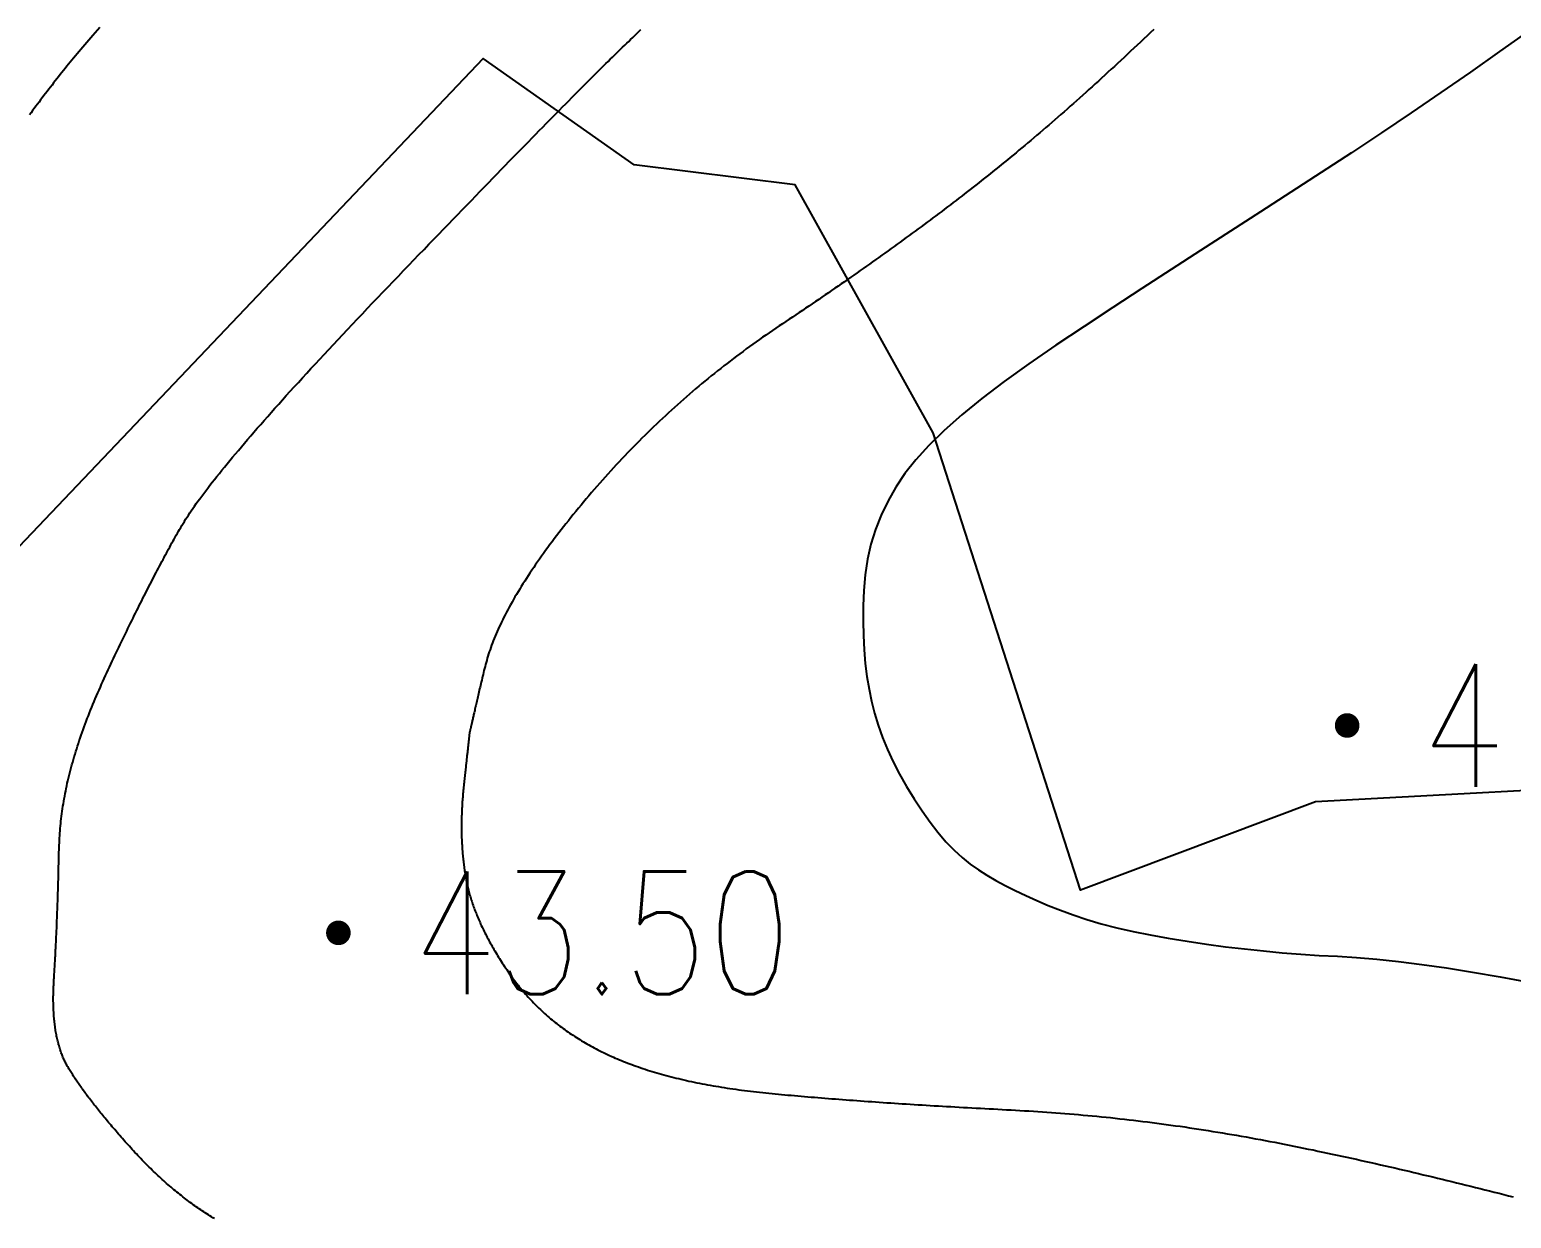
# Model space of a CAD drawing. Extents: x 39624947 to 39626627, y 3418539 to 3418836.
# Drawn here: x 39626407.68 to 39626431.78, y 3418739.58 to 3418758.92 of the extents above; entities that cross this region are included whole.
import ezdxf
from ezdxf.enums import TextEntityAlignment as Align

# ---------------------------------------------------------------- set-up
doc = ezdxf.new("R2010")
doc.units = 0
doc.layers.get('0').update_dxf_attribs({"linetype": 'CONTINUOUS'})
doc.layers.add('GCD', color=7, linetype='CONTINUOUS')
doc.layers.add('PUB_WALL', color=9, linetype='CONTINUOUS')
doc.styles.add('HZ', font='rs.shx', dxfattribs={"width": 0.8, "bigfont": 'hztxt.shx'})

# ---------------------------------------------------------------- blocks, each defined once
blk = doc.blocks.new('GC200')
at = {"linetype": 'Continuous', "const_width": 0.2, "flags": 128}
blk.add_lwpolyline([(-0.1, 0, 1), (0.1, 0, 1)], format="xyb", close=True, dxfattribs=at)
blk = doc.blocks.new('333377777')
at = {"layer": 'PUB_WALL', "color": 252, "ltscale": 0.01}
for points, elevation in [([(39623174.047, 3417563.142), (39623173.992, 3417563.091), (39623173.939, 3417563.04), (39623173.885, 3417562.989), (39623173.831, 3417562.938), (39623173.778, 3417562.887), (39623173.724, 3417562.837), (39623173.671, 3417562.787), (39623173.618, 3417562.738), (39623173.565, 3417562.688), (39623173.513, 3417562.639), (39623173.46, 3417562.591), (39623173.408, 3417562.542), (39623173.355, 3417562.494), (39623173.303, 3417562.446), (39623173.251, 3417562.398), (39623173.2, 3417562.351), (39623173.148, 3417562.304), (39623173.096, 3417562.257), (39623173.045, 3417562.21), (39623172.994, 3417562.164), (39623172.943, 3417562.118), (39623172.892, 3417562.073), (39623172.841, 3417562.027), (39623172.79, 3417561.982), (39623172.74, 3417561.937), (39623172.689, 3417561.893), (39623172.639, 3417561.848), (39623172.589, 3417561.804), (39623172.539, 3417561.76), (39623172.49, 3417561.717), (39623172.44, 3417561.674), (39623172.391, 3417561.631), (39623172.341, 3417561.588), (39623172.292, 3417561.546), (39623172.243, 3417561.504), (39623172.194, 3417561.462), (39623172.146, 3417561.421), (39623172.097, 3417561.379), (39623172.049, 3417561.338), (39623172, 3417561.298), (39623171.952, 3417561.257), (39623171.904, 3417561.217), (39623171.856, 3417561.177), (39623171.809, 3417561.138), (39623171.761, 3417561.098), (39623171.714, 3417561.059), (39623171.667, 3417561.021), (39623171.62, 3417560.982), (39623171.573, 3417560.944), (39623171.526, 3417560.906), (39623171.479, 3417560.869), (39623171.433, 3417560.831), (39623171.387, 3417560.794), (39623171.34, 3417560.757), (39623171.294, 3417560.721), (39623171.248, 3417560.684), (39623171.202, 3417560.648), (39623171.156, 3417560.612), (39623171.11, 3417560.576), (39623171.064, 3417560.54), (39623171.018, 3417560.504), (39623170.972, 3417560.469), (39623170.926, 3417560.433), (39623170.879, 3417560.398), (39623170.833, 3417560.362), (39623170.786, 3417560.326), (39623170.74, 3417560.291), (39623170.693, 3417560.255), (39623170.646, 3417560.22), (39623170.599, 3417560.184), (39623170.551, 3417560.148), (39623170.504, 3417560.113), (39623170.456, 3417560.077), (39623170.409, 3417560.041), (39623170.361, 3417560.006), (39623170.313, 3417559.97), (39623170.265, 3417559.934), (39623170.217, 3417559.899), (39623170.168, 3417559.863), (39623170.12, 3417559.827), (39623170.071, 3417559.792), (39623170.022, 3417559.756), (39623169.973, 3417559.72), (39623169.924, 3417559.684), (39623169.875, 3417559.649), (39623169.826, 3417559.613), (39623169.776, 3417559.577), (39623169.727, 3417559.541), (39623169.677, 3417559.506), (39623169.627, 3417559.47), (39623169.577, 3417559.434), (39623169.527, 3417559.398), (39623169.476, 3417559.362), (39623169.426, 3417559.327), (39623169.375, 3417559.291), (39623169.324, 3417559.255), (39623169.273, 3417559.219), (39623169.222, 3417559.183), (39623169.171, 3417559.147), (39623169.12, 3417559.111), (39623169.068, 3417559.076), (39623169.017, 3417559.04), (39623168.965, 3417559.004), (39623168.913, 3417558.968), (39623168.861, 3417558.932), (39623168.809, 3417558.896), (39623168.757, 3417558.86), (39623168.704, 3417558.824), (39623168.652, 3417558.788), (39623168.599, 3417558.752), (39623168.546, 3417558.716), (39623168.493, 3417558.68), (39623168.44, 3417558.644), (39623168.387, 3417558.608), (39623168.333, 3417558.572), (39623168.28, 3417558.536), (39623168.226, 3417558.5), (39623168.172, 3417558.464), (39623168.118, 3417558.428), (39623168.064, 3417558.392), (39623168.01, 3417558.355), (39623167.957, 3417558.319), (39623167.903, 3417558.282), (39623167.849, 3417558.246), (39623167.795, 3417558.209), (39623167.741, 3417558.172), (39623167.687, 3417558.135), (39623167.634, 3417558.097), (39623167.581, 3417558.06), (39623167.527, 3417558.022), (39623167.474, 3417557.983), (39623167.421, 3417557.945), (39623167.369, 3417557.906), (39623167.316, 3417557.867), (39623167.264, 3417557.828), (39623167.212, 3417557.789), (39623167.16, 3417557.749), (39623167.108, 3417557.709), (39623167.056, 3417557.669), (39623167.005, 3417557.629), (39623166.953, 3417557.588), (39623166.902, 3417557.547), (39623166.851, 3417557.506), (39623166.8, 3417557.465), (39623166.749, 3417557.423), (39623166.699, 3417557.381), (39623166.649, 3417557.339), (39623166.598, 3417557.297), (39623166.548, 3417557.254), (39623166.499, 3417557.211), (39623166.449, 3417557.168), (39623166.399, 3417557.125), (39623166.35, 3417557.081), (39623166.301, 3417557.037), (39623166.252, 3417556.993), (39623166.203, 3417556.949), (39623166.155, 3417556.904), (39623166.106, 3417556.86), (39623166.058, 3417556.815), (39623166.01, 3417556.769), (39623165.962, 3417556.724), (39623165.914, 3417556.678), (39623165.866, 3417556.632), (39623165.819, 3417556.585), (39623165.771, 3417556.539), (39623165.724, 3417556.492), (39623165.677, 3417556.445), (39623165.631, 3417556.398), (39623165.584, 3417556.35), (39623165.538, 3417556.302), (39623165.491, 3417556.254), (39623165.445, 3417556.206), (39623165.399, 3417556.157), (39623165.353, 3417556.109), (39623165.308, 3417556.06), (39623165.262, 3417556.01), (39623165.217, 3417555.961), (39623165.172, 3417555.911), (39623165.127, 3417555.861), (39623165.082, 3417555.811), (39623165.038, 3417555.76), (39623164.993, 3417555.71), (39623164.949, 3417555.659), (39623164.905, 3417555.608), (39623164.862, 3417555.557), (39623164.819, 3417555.506), (39623164.776, 3417555.455), (39623164.734, 3417555.405), (39623164.692, 3417555.354), (39623164.65, 3417555.303), (39623164.609, 3417555.253), (39623164.569, 3417555.202), (39623164.529, 3417555.152), (39623164.489, 3417555.103), (39623164.45, 3417555.053), (39623164.412, 3417555.004), (39623164.374, 3417554.955), (39623164.337, 3417554.907), (39623164.3, 3417554.858), (39623164.264, 3417554.81), (39623164.229, 3417554.763), (39623164.194, 3417554.715), (39623164.159, 3417554.668), (39623164.126, 3417554.621), (39623164.092, 3417554.575), (39623164.06, 3417554.528), (39623164.027, 3417554.482), (39623163.996, 3417554.437), (39623163.965, 3417554.391), (39623163.934, 3417554.346), (39623163.904, 3417554.301), (39623163.875, 3417554.257), (39623163.846, 3417554.213), (39623163.818, 3417554.169), (39623163.79, 3417554.125), (39623163.763, 3417554.082), (39623163.737, 3417554.039), (39623163.711, 3417553.996), (39623163.685, 3417553.953), (39623163.66, 3417553.911), (39623163.636, 3417553.869), (39623163.612, 3417553.827), (39623163.589, 3417553.786), (39623163.566, 3417553.745), (39623163.544, 3417553.704), (39623163.523, 3417553.664), (39623163.502, 3417553.623), (39623163.481, 3417553.583), (39623163.462, 3417553.544), (39623163.442, 3417553.504), (39623163.424, 3417553.465), (39623163.405, 3417553.427), (39623163.388, 3417553.388), (39623163.371, 3417553.35), (39623163.354, 3417553.312), (39623163.338, 3417553.274), (39623163.323, 3417553.237), (39623163.308, 3417553.2), (39623163.294, 3417553.163), (39623163.28, 3417553.127), (39623163.267, 3417553.09), (39623163.255, 3417553.054), (39623163.243, 3417553.019), (39623163.231, 3417552.984), (39623163.22, 3417552.948), (39623163.21, 3417552.914), (39623163.2, 3417552.879), (39623163.191, 3417552.845), (39623163.182, 3417552.812), (39623163.173, 3417552.778), (39623163.164, 3417552.746), (39623163.156, 3417552.713), (39623163.148, 3417552.681), (39623163.141, 3417552.65), (39623163.134, 3417552.619), (39623163.127, 3417552.588), (39623163.12, 3417552.558), (39623163.113, 3417552.528), (39623163.106, 3417552.499), (39623163.099, 3417552.471), (39623163.093, 3417552.443), (39623163.086, 3417552.415), (39623163.08, 3417552.389), (39623163.074, 3417552.362), (39623163.068, 3417552.336), (39623163.062, 3417552.311), (39623163.056, 3417552.286), (39623163.051, 3417552.262), (39623163.045, 3417552.238), (39623163.04, 3417552.215), (39623163.034, 3417552.192), (39623163.029, 3417552.17), (39623163.024, 3417552.148), (39623163.019, 3417552.127), (39623163.015, 3417552.106), (39623163.01, 3417552.086), (39623163.005, 3417552.066), (39623163.001, 3417552.047), (39623162.997, 3417552.029), (39623162.992, 3417552.011), (39623162.988, 3417551.993), (39623162.984, 3417551.976), (39623162.98, 3417551.96), (39623162.977, 3417551.944), (39623162.973, 3417551.928), (39623162.97, 3417551.913), (39623162.966, 3417551.899), (39623162.963, 3417551.885), (39623162.96, 3417551.872), (39623162.957, 3417551.859), (39623162.954, 3417551.847), (39623162.951, 3417551.835), (39623162.949, 3417551.824), (39623162.946, 3417551.813), (39623162.944, 3417551.803), (39623162.942, 3417551.793), (39623162.94, 3417551.784), (39623162.938, 3417551.775), (39623162.936, 3417551.767), (39623162.934, 3417551.76), (39623162.932, 3417551.753), (39623162.931, 3417551.746), (39623162.929, 3417551.74), (39623162.928, 3417551.735), (39623162.927, 3417551.73), (39623162.926, 3417551.725), (39623162.925, 3417551.721), (39623162.924, 3417551.718), (39623162.924, 3417551.715), (39623162.923, 3417551.713), (39623162.923, 3417551.711), (39623162.922, 3417551.709), (39623162.922, 3417551.707), (39623162.921, 3417551.705), (39623162.921, 3417551.703), (39623162.921, 3417551.701), (39623162.921, 3417551.699), (39623162.92, 3417551.698), (39623162.92, 3417551.696), (39623162.92, 3417551.693), (39623162.92, 3417551.691), (39623162.919, 3417551.687), (39623162.919, 3417551.684), (39623162.918, 3417551.68), (39623162.918, 3417551.675), (39623162.917, 3417551.671), (39623162.917, 3417551.665), (39623162.916, 3417551.66), (39623162.916, 3417551.654), (39623162.915, 3417551.647), (39623162.914, 3417551.64), (39623162.913, 3417551.633), (39623162.912, 3417551.625), (39623162.912, 3417551.617), (39623162.911, 3417551.608), (39623162.91, 3417551.599), (39623162.909, 3417551.59), (39623162.908, 3417551.58), (39623162.906, 3417551.569), (39623162.905, 3417551.559), (39623162.904, 3417551.548), (39623162.903, 3417551.536), (39623162.901, 3417551.524), (39623162.9, 3417551.512), (39623162.899, 3417551.499), (39623162.897, 3417551.485), (39623162.896, 3417551.472), (39623162.894, 3417551.458), (39623162.893, 3417551.443), (39623162.891, 3417551.428), (39623162.889, 3417551.413), (39623162.888, 3417551.397), (39623162.886, 3417551.381), (39623162.884, 3417551.364), (39623162.882, 3417551.347), (39623162.88, 3417551.33), (39623162.878, 3417551.312), (39623162.876, 3417551.293), (39623162.874, 3417551.275), (39623162.872, 3417551.256), (39623162.87, 3417551.236), (39623162.868, 3417551.216), (39623162.866, 3417551.196), (39623162.863, 3417551.175), (39623162.861, 3417551.154), (39623162.859, 3417551.132), (39623162.856, 3417551.11), (39623162.854, 3417551.087), (39623162.851, 3417551.064), (39623162.849, 3417551.041), (39623162.846, 3417551.017), (39623162.844, 3417550.993), (39623162.841, 3417550.968), (39623162.838, 3417550.943), (39623162.835, 3417550.918), (39623162.833, 3417550.892), (39623162.83, 3417550.867), (39623162.827, 3417550.841), (39623162.825, 3417550.815), (39623162.822, 3417550.789), (39623162.82, 3417550.762), (39623162.817, 3417550.736), (39623162.815, 3417550.709), (39623162.813, 3417550.683), (39623162.81, 3417550.656), (39623162.808, 3417550.63), (39623162.806, 3417550.604), (39623162.804, 3417550.577), (39623162.803, 3417550.551), (39623162.801, 3417550.525), (39623162.8, 3417550.499), (39623162.798, 3417550.473), (39623162.797, 3417550.448), (39623162.796, 3417550.422), (39623162.795, 3417550.396), (39623162.794, 3417550.371), (39623162.793, 3417550.345), (39623162.792, 3417550.32), (39623162.792, 3417550.294), (39623162.791, 3417550.269), (39623162.791, 3417550.244), (39623162.79, 3417550.219), (39623162.79, 3417550.194), (39623162.79, 3417550.169), (39623162.79, 3417550.144), (39623162.79, 3417550.119), (39623162.791, 3417550.094), (39623162.791, 3417550.07), (39623162.792, 3417550.045), (39623162.792, 3417550.021), (39623162.793, 3417549.996), (39623162.794, 3417549.972), (39623162.795, 3417549.948), (39623162.796, 3417549.924), (39623162.797, 3417549.9), (39623162.799, 3417549.876), (39623162.8, 3417549.852), (39623162.802, 3417549.828), (39623162.803, 3417549.804), (39623162.805, 3417549.78), (39623162.807, 3417549.757), (39623162.809, 3417549.733), (39623162.811, 3417549.71), (39623162.813, 3417549.686), (39623162.816, 3417549.663), (39623162.818, 3417549.64), (39623162.821, 3417549.616), (39623162.824, 3417549.593), (39623162.826, 3417549.57), (39623162.829, 3417549.547), (39623162.832, 3417549.525), (39623162.835, 3417549.502), (39623162.839, 3417549.479), (39623162.842, 3417549.456), (39623162.846, 3417549.434), (39623162.849, 3417549.411), (39623162.853, 3417549.389), (39623162.857, 3417549.367), (39623162.861, 3417549.345), (39623162.865, 3417549.322), (39623162.869, 3417549.3), (39623162.874, 3417549.278), (39623162.878, 3417549.256), (39623162.883, 3417549.233), (39623162.888, 3417549.211), (39623162.893, 3417549.189), (39623162.898, 3417549.167), (39623162.904, 3417549.144), (39623162.91, 3417549.122), (39623162.916, 3417549.1), (39623162.922, 3417549.077), (39623162.928, 3417549.055), (39623162.935, 3417549.032), (39623162.942, 3417549.009), (39623162.949, 3417548.987), (39623162.956, 3417548.964), (39623162.964, 3417548.941), (39623162.971, 3417548.918), (39623162.979, 3417548.895), (39623162.987, 3417548.872), (39623162.996, 3417548.849), (39623163.004, 3417548.826), (39623163.013, 3417548.803), (39623163.022, 3417548.779), (39623163.032, 3417548.756), (39623163.041, 3417548.733), (39623163.051, 3417548.709), (39623163.061, 3417548.686), (39623163.071, 3417548.662), (39623163.081, 3417548.639), (39623163.092, 3417548.615), (39623163.102, 3417548.591), (39623163.113, 3417548.567), (39623163.124, 3417548.543), (39623163.136, 3417548.519), (39623163.147, 3417548.495), (39623163.159, 3417548.471), (39623163.171, 3417548.447), (39623163.184, 3417548.423), (39623163.196, 3417548.399), (39623163.209, 3417548.374), (39623163.222, 3417548.35), (39623163.235, 3417548.326), (39623163.248, 3417548.301), (39623163.262, 3417548.277), (39623163.276, 3417548.252), (39623163.29, 3417548.227), (39623163.304, 3417548.203), (39623163.318, 3417548.178), (39623163.333, 3417548.153), (39623163.348, 3417548.128), (39623163.363, 3417548.103), (39623163.378, 3417548.078), (39623163.394, 3417548.053), (39623163.41, 3417548.028), (39623163.426, 3417548.003), (39623163.442, 3417547.977), (39623163.458, 3417547.952), (39623163.475, 3417547.927), (39623163.492, 3417547.901), (39623163.509, 3417547.876), (39623163.526, 3417547.85), (39623163.544, 3417547.824), (39623163.561, 3417547.799), (39623163.579, 3417547.773), (39623163.597, 3417547.748), (39623163.616, 3417547.723), (39623163.634, 3417547.697), (39623163.653, 3417547.672), (39623163.672, 3417547.647), (39623163.691, 3417547.622), (39623163.711, 3417547.597), (39623163.73, 3417547.572), (39623163.75, 3417547.548), (39623163.77, 3417547.523), (39623163.79, 3417547.499), (39623163.811, 3417547.475), (39623163.832, 3417547.451), (39623163.852, 3417547.428), (39623163.874, 3417547.404), (39623163.895, 3417547.381), (39623163.916, 3417547.358), (39623163.938, 3417547.335), (39623163.96, 3417547.312), (39623163.982, 3417547.289), (39623164.005, 3417547.267), (39623164.027, 3417547.245), (39623164.05, 3417547.223), (39623164.073, 3417547.201), (39623164.096, 3417547.179), (39623164.119, 3417547.157), (39623164.143, 3417547.136), (39623164.167, 3417547.115), (39623164.191, 3417547.094), (39623164.215, 3417547.073), (39623164.239, 3417547.052), (39623164.264, 3417547.032), (39623164.289, 3417547.012), (39623164.314, 3417546.991), (39623164.339, 3417546.972), (39623164.365, 3417546.952), (39623164.391, 3417546.932), (39623164.416, 3417546.913), (39623164.443, 3417546.893), (39623164.469, 3417546.874), (39623164.495, 3417546.856), (39623164.522, 3417546.837), (39623164.549, 3417546.818), (39623164.576, 3417546.8), (39623164.604, 3417546.782), (39623164.631, 3417546.764), (39623164.659, 3417546.746), (39623164.687, 3417546.728), (39623164.715, 3417546.711), (39623164.744, 3417546.693), (39623164.772, 3417546.676), (39623164.801, 3417546.659), (39623164.83, 3417546.643), (39623164.859, 3417546.626), (39623164.889, 3417546.61), (39623164.919, 3417546.593), (39623164.948, 3417546.577), (39623164.979, 3417546.561), (39623165.009, 3417546.546), (39623165.039, 3417546.53), (39623165.07, 3417546.515), (39623165.101, 3417546.5), (39623165.132, 3417546.485), (39623165.164, 3417546.47), (39623165.195, 3417546.455), (39623165.227, 3417546.44), (39623165.26, 3417546.426), (39623165.292, 3417546.412), (39623165.325, 3417546.398), (39623165.358, 3417546.384), (39623165.391, 3417546.37), (39623165.425, 3417546.357), (39623165.459, 3417546.343), (39623165.493, 3417546.33), (39623165.528, 3417546.317), (39623165.562, 3417546.304), (39623165.598, 3417546.291), (39623165.633, 3417546.278), (39623165.669, 3417546.266), (39623165.705, 3417546.253), (39623165.741, 3417546.241), (39623165.778, 3417546.229), (39623165.815, 3417546.217), (39623165.852, 3417546.206), (39623165.889, 3417546.194), (39623165.927, 3417546.183), (39623165.965, 3417546.171), (39623166.004, 3417546.16), (39623166.043, 3417546.149), (39623166.082, 3417546.138), (39623166.121, 3417546.128), (39623166.161, 3417546.117), (39623166.201, 3417546.107), (39623166.241, 3417546.097), (39623166.281, 3417546.086), (39623166.322, 3417546.077), (39623166.364, 3417546.067), (39623166.405, 3417546.057), (39623166.447, 3417546.048), (39623166.489, 3417546.038), (39623166.531, 3417546.029), (39623166.574, 3417546.02), (39623166.617, 3417546.011), (39623166.66, 3417546.003), (39623166.704, 3417545.994), (39623166.748, 3417545.986), (39623166.792, 3417545.978), (39623166.836, 3417545.969), (39623166.881, 3417545.962), (39623166.926, 3417545.954), (39623166.971, 3417545.946), (39623167.017, 3417545.939), (39623167.063, 3417545.931), (39623167.109, 3417545.924), (39623167.156, 3417545.917), (39623167.203, 3417545.91), (39623167.25, 3417545.904), (39623167.298, 3417545.897), (39623167.345, 3417545.891), (39623167.393, 3417545.884), (39623167.442, 3417545.878), (39623167.491, 3417545.872), (39623167.54, 3417545.866), (39623167.589, 3417545.861), (39623167.638, 3417545.855), (39623167.688, 3417545.85), (39623167.739, 3417545.845), (39623167.789, 3417545.839), (39623167.84, 3417545.834), (39623167.891, 3417545.829), (39623167.943, 3417545.824), (39623167.995, 3417545.82), (39623168.047, 3417545.815), (39623168.099, 3417545.81), (39623168.152, 3417545.805), (39623168.205, 3417545.801), (39623168.259, 3417545.796), (39623168.313, 3417545.791), (39623168.367, 3417545.787), (39623168.421, 3417545.782), (39623168.476, 3417545.777), (39623168.531, 3417545.773), (39623168.587, 3417545.768), (39623168.643, 3417545.764), (39623168.699, 3417545.759), (39623168.756, 3417545.755), (39623168.813, 3417545.75), (39623168.87, 3417545.746), (39623168.928, 3417545.741), (39623168.986, 3417545.737), (39623169.044, 3417545.733), (39623169.102, 3417545.728), (39623169.161, 3417545.724), (39623169.221, 3417545.719), (39623169.28, 3417545.715), (39623169.34, 3417545.711), (39623169.401, 3417545.707), (39623169.461, 3417545.702), (39623169.522, 3417545.698), (39623169.584, 3417545.694), (39623169.645, 3417545.69), (39623169.708, 3417545.685), (39623169.77, 3417545.681), (39623169.833, 3417545.677), (39623169.896, 3417545.673), (39623169.959, 3417545.669), (39623170.023, 3417545.665), (39623170.087, 3417545.66), (39623170.151, 3417545.656), (39623170.216, 3417545.652), (39623170.281, 3417545.648), (39623170.347, 3417545.644), (39623170.412, 3417545.64), (39623170.479, 3417545.636), (39623170.545, 3417545.632), (39623170.612, 3417545.628), (39623170.679, 3417545.624), (39623170.747, 3417545.621), (39623170.814, 3417545.617), (39623170.883, 3417545.613), (39623170.951, 3417545.609), (39623171.02, 3417545.605), (39623171.089, 3417545.601), (39623171.159, 3417545.598), (39623171.229, 3417545.594), (39623171.299, 3417545.59), (39623171.369, 3417545.586), (39623171.44, 3417545.583), (39623171.511, 3417545.579), (39623171.583, 3417545.575), (39623171.655, 3417545.571), (39623171.727, 3417545.567), (39623171.799, 3417545.563), (39623171.871, 3417545.559), (39623171.944, 3417545.555), (39623172.017, 3417545.551), (39623172.09, 3417545.546), (39623172.163, 3417545.542), (39623172.236, 3417545.537), (39623172.309, 3417545.532), (39623172.383, 3417545.527), (39623172.456, 3417545.522), (39623172.53, 3417545.516), (39623172.604, 3417545.51), (39623172.678, 3417545.504), (39623172.752, 3417545.498), (39623172.826, 3417545.492), (39623172.9, 3417545.485), (39623172.974, 3417545.479), (39623173.048, 3417545.472), (39623173.122, 3417545.464), (39623173.197, 3417545.457), (39623173.271, 3417545.449), (39623173.346, 3417545.442), (39623173.421, 3417545.434), (39623173.495, 3417545.425), (39623173.57, 3417545.417), (39623173.645, 3417545.408), (39623173.72, 3417545.4), (39623173.795, 3417545.391), (39623173.871, 3417545.381), (39623173.946, 3417545.372), (39623174.021, 3417545.362), (39623174.097, 3417545.353), (39623174.173, 3417545.343), (39623174.248, 3417545.332), (39623174.324, 3417545.322), (39623174.4, 3417545.311), (39623174.476, 3417545.301), (39623174.552, 3417545.29), (39623174.628, 3417545.278), (39623174.704, 3417545.267), (39623174.781, 3417545.255), (39623174.857, 3417545.243), (39623174.933, 3417545.231), (39623175.01, 3417545.219), (39623175.087, 3417545.207), (39623175.163, 3417545.194), (39623175.24, 3417545.181), (39623175.317, 3417545.168), (39623175.394, 3417545.155), (39623175.471, 3417545.141), (39623175.549, 3417545.128), (39623175.626, 3417545.114), (39623175.703, 3417545.1), (39623175.781, 3417545.085), (39623175.858, 3417545.071), (39623175.936, 3417545.056), (39623176.014, 3417545.041), (39623176.091, 3417545.026), (39623176.169, 3417545.011), (39623176.247, 3417544.996), (39623176.326, 3417544.98), (39623176.404, 3417544.964), (39623176.482, 3417544.948), (39623176.56, 3417544.932), (39623176.638, 3417544.916), (39623176.716, 3417544.899), (39623176.795, 3417544.883), (39623176.873, 3417544.866), (39623176.951, 3417544.849), (39623177.03, 3417544.832), (39623177.108, 3417544.815), (39623177.186, 3417544.798), (39623177.264, 3417544.781), (39623177.342, 3417544.764), (39623177.42, 3417544.746), (39623177.498, 3417544.729), (39623177.576, 3417544.711), (39623177.654, 3417544.694), (39623177.732, 3417544.676), (39623177.81, 3417544.658), (39623177.887, 3417544.641), (39623177.965, 3417544.623), (39623178.043, 3417544.605), (39623178.12, 3417544.587), (39623178.198, 3417544.569), (39623178.275, 3417544.551), (39623178.353, 3417544.532), (39623178.43, 3417544.514), (39623178.508, 3417544.496), (39623178.585, 3417544.477), (39623178.662, 3417544.459), (39623178.739, 3417544.44), (39623178.816, 3417544.421), (39623178.894, 3417544.403), (39623178.971, 3417544.384), (39623179.048, 3417544.365), (39623179.125, 3417544.346), (39623179.201, 3417544.327), (39623179.278, 3417544.308), (39623179.355, 3417544.289), (39623179.432, 3417544.269), (39623179.509, 3417544.25), (39623179.585, 3417544.23), (39623179.662, 3417544.211), (39623179.738, 3417544.191), (39623179.815, 3417544.172), (39623179.891, 3417544.152)], 43), ([(39623180.144, 3417563.122), (39623179.671, 3417562.784), (39623179.196, 3417562.448), (39623178.717, 3417562.116), (39623178.235, 3417561.786), (39623177.75, 3417561.459), (39623177.262, 3417561.134), (39623176.771, 3417560.813), (39623176.276, 3417560.494), (39623175.782, 3417560.177), (39623175.293, 3417559.862), (39623174.809, 3417559.549), (39623174.329, 3417559.237), (39623173.854, 3417558.927), (39623173.383, 3417558.618), (39623172.918, 3417558.311), (39623172.457, 3417558.005), (39623172.017, 3417557.706), (39623171.615, 3417557.417), (39623171.251, 3417557.14), (39623170.926, 3417556.873), (39623170.638, 3417556.618), (39623170.388, 3417556.373), (39623170.176, 3417556.14), (39623170.002, 3417555.917), (39623169.856, 3417555.697), (39623169.728, 3417555.473), (39623169.617, 3417555.243), (39623169.524, 3417555.008), (39623169.449, 3417554.768), (39623169.392, 3417554.524), (39623169.353, 3417554.274), (39623169.331, 3417554.019), (39623169.322, 3417553.765), (39623169.32, 3417553.52), (39623169.326, 3417553.282), (39623169.338, 3417553.053), (39623169.357, 3417552.831), (39623169.384, 3417552.618), (39623169.418, 3417552.412), (39623169.459, 3417552.214), (39623169.508, 3417552.02), (39623169.568, 3417551.824), (39623169.639, 3417551.628), (39623169.72, 3417551.43), (39623169.812, 3417551.231), (39623169.914, 3417551.03), (39623170.027, 3417550.829), (39623170.15, 3417550.626), (39623170.279, 3417550.431), (39623170.409, 3417550.249), (39623170.539, 3417550.083), (39623170.669, 3417549.931), (39623170.8, 3417549.794), (39623170.931, 3417549.672), (39623171.064, 3417549.564), (39623171.196, 3417549.471), (39623171.333, 3417549.386), (39623171.479, 3417549.302), (39623171.633, 3417549.219), (39623171.795, 3417549.136), (39623171.966, 3417549.055), (39623172.146, 3417548.974), (39623172.333, 3417548.894), (39623172.53, 3417548.816), (39623172.737, 3417548.739), (39623172.959, 3417548.666), (39623173.195, 3417548.597), (39623173.446, 3417548.532), (39623173.711, 3417548.471), (39623173.99, 3417548.414), (39623174.283, 3417548.36), (39623174.591, 3417548.31), (39623174.904, 3417548.265), (39623175.216, 3417548.223), (39623175.525, 3417548.186), (39623175.831, 3417548.154), (39623176.136, 3417548.125), (39623176.438, 3417548.101), (39623176.738, 3417548.081), (39623177.035, 3417548.066), (39623177.343, 3417548.048), (39623177.674, 3417548.02), (39623178.028, 3417547.982), (39623178.406, 3417547.934), (39623178.807, 3417547.877), (39623179.231, 3417547.81), (39623179.678, 3417547.733), (39623180.149, 3417547.646)], 42), ([(39623187.785, 3417553.587), (39623182.516, 3417550.895), (39623176.679, 3417550.578), (39623172.855, 3417549.144), (39623170.458, 3417556.58), (39623168.217, 3417560.613), (39623165.599, 3417560.942), (39623163.143, 3417562.67), (39623154.224, 3417553.296), (39623139.736, 3417542.783), (39623140.523, 3417537.369), (39623142.057, 3417534.417), (39623136.831, 3417530.565)], 51.487)]:
    blk.add_lwpolyline(points, dxfattribs=dict(at, elevation=elevation))
for points in [[(39623158.773, 3417543.799), (39623158.749, 3417543.814), (39623158.724, 3417543.83), (39623158.699, 3417543.845), (39623158.674, 3417543.861), (39623158.65, 3417543.876), (39623158.625, 3417543.892), (39623158.6, 3417543.908), (39623158.576, 3417543.925), (39623158.551, 3417543.941), (39623158.527, 3417543.958), (39623158.502, 3417543.975), (39623158.478, 3417543.992), (39623158.453, 3417544.009), (39623158.429, 3417544.026), (39623158.405, 3417544.044), (39623158.38, 3417544.062), (39623158.356, 3417544.08), (39623158.332, 3417544.098), (39623158.308, 3417544.116), (39623158.284, 3417544.135), (39623158.259, 3417544.154), (39623158.235, 3417544.173), (39623158.211, 3417544.192), (39623158.187, 3417544.211), (39623158.163, 3417544.23), (39623158.139, 3417544.25), (39623158.115, 3417544.27), (39623158.091, 3417544.29), (39623158.067, 3417544.31), (39623158.044, 3417544.331), (39623158.02, 3417544.351), (39623157.996, 3417544.372), (39623157.972, 3417544.393), (39623157.948, 3417544.414), (39623157.925, 3417544.435), (39623157.901, 3417544.457), (39623157.878, 3417544.478), (39623157.854, 3417544.5), (39623157.83, 3417544.522), (39623157.807, 3417544.545), (39623157.783, 3417544.567), (39623157.76, 3417544.59), (39623157.737, 3417544.613), (39623157.713, 3417544.636), (39623157.69, 3417544.659), (39623157.666, 3417544.682), (39623157.643, 3417544.706), (39623157.62, 3417544.729), (39623157.597, 3417544.753), (39623157.574, 3417544.777), (39623157.55, 3417544.802), (39623157.527, 3417544.826), (39623157.504, 3417544.851), (39623157.481, 3417544.876), (39623157.458, 3417544.901), (39623157.435, 3417544.926), (39623157.413, 3417544.951), (39623157.39, 3417544.976), (39623157.368, 3417545.001), (39623157.345, 3417545.026), (39623157.323, 3417545.051), (39623157.301, 3417545.076), (39623157.279, 3417545.101), (39623157.257, 3417545.125), (39623157.236, 3417545.15), (39623157.215, 3417545.174), (39623157.194, 3417545.199), (39623157.173, 3417545.223), (39623157.152, 3417545.247), (39623157.132, 3417545.271), (39623157.112, 3417545.294), (39623157.092, 3417545.318), (39623157.072, 3417545.341), (39623157.053, 3417545.364), (39623157.033, 3417545.387), (39623157.014, 3417545.41), (39623156.996, 3417545.432), (39623156.977, 3417545.455), (39623156.959, 3417545.477), (39623156.941, 3417545.499), (39623156.923, 3417545.521), (39623156.905, 3417545.543), (39623156.888, 3417545.565), (39623156.87, 3417545.586), (39623156.853, 3417545.608), (39623156.837, 3417545.629), (39623156.82, 3417545.65), (39623156.804, 3417545.671), (39623156.788, 3417545.691), (39623156.772, 3417545.712), (39623156.756, 3417545.732), (39623156.741, 3417545.752), (39623156.725, 3417545.772), (39623156.71, 3417545.792), (39623156.696, 3417545.812), (39623156.681, 3417545.831), (39623156.667, 3417545.851), (39623156.653, 3417545.87), (39623156.639, 3417545.889), (39623156.625, 3417545.908), (39623156.612, 3417545.926), (39623156.598, 3417545.945), (39623156.585, 3417545.963), (39623156.573, 3417545.981), (39623156.56, 3417545.999), (39623156.548, 3417546.017), (39623156.536, 3417546.035), (39623156.524, 3417546.052), (39623156.512, 3417546.07), (39623156.501, 3417546.087), (39623156.489, 3417546.104), (39623156.478, 3417546.121), (39623156.468, 3417546.138), (39623156.457, 3417546.154), (39623156.447, 3417546.17), (39623156.437, 3417546.187), (39623156.427, 3417546.203), (39623156.417, 3417546.219), (39623156.408, 3417546.234), (39623156.398, 3417546.25), (39623156.389, 3417546.266), (39623156.38, 3417546.282), (39623156.372, 3417546.298), (39623156.363, 3417546.314), (39623156.355, 3417546.33), (39623156.347, 3417546.346), (39623156.339, 3417546.362), (39623156.331, 3417546.378), (39623156.324, 3417546.395), (39623156.316, 3417546.411), (39623156.309, 3417546.428), (39623156.302, 3417546.446), (39623156.295, 3417546.463), (39623156.288, 3417546.48), (39623156.282, 3417546.498), (39623156.275, 3417546.516), (39623156.269, 3417546.535), (39623156.263, 3417546.553), (39623156.257, 3417546.572), (39623156.251, 3417546.591), (39623156.246, 3417546.61), (39623156.24, 3417546.629), (39623156.235, 3417546.648), (39623156.23, 3417546.668), (39623156.225, 3417546.688), (39623156.22, 3417546.708), (39623156.215, 3417546.729), (39623156.211, 3417546.749), (39623156.207, 3417546.77), (39623156.203, 3417546.791), (39623156.199, 3417546.812), (39623156.195, 3417546.834), (39623156.191, 3417546.855), (39623156.188, 3417546.877), (39623156.184, 3417546.899), (39623156.181, 3417546.922), (39623156.178, 3417546.944), (39623156.176, 3417546.967), (39623156.173, 3417546.99), (39623156.17, 3417547.013), (39623156.168, 3417547.036), (39623156.166, 3417547.06), (39623156.164, 3417547.084), (39623156.162, 3417547.108), (39623156.161, 3417547.132), (39623156.159, 3417547.156), (39623156.158, 3417547.181), (39623156.157, 3417547.206), (39623156.156, 3417547.231), (39623156.155, 3417547.256), (39623156.154, 3417547.282), (39623156.154, 3417547.307), (39623156.153, 3417547.333), (39623156.153, 3417547.359), (39623156.153, 3417547.386), (39623156.153, 3417547.412), (39623156.154, 3417547.439), (39623156.154, 3417547.466), (39623156.155, 3417547.493), (39623156.156, 3417547.521), (39623156.157, 3417547.548), (39623156.158, 3417547.576), (39623156.159, 3417547.604), (39623156.161, 3417547.632), (39623156.162, 3417547.661), (39623156.164, 3417547.689), (39623156.165, 3417547.718), (39623156.167, 3417547.747), (39623156.169, 3417547.776), (39623156.17, 3417547.806), (39623156.172, 3417547.835), (39623156.174, 3417547.865), (39623156.176, 3417547.894), (39623156.178, 3417547.924), (39623156.179, 3417547.954), (39623156.181, 3417547.985), (39623156.183, 3417548.015), (39623156.184, 3417548.046), (39623156.186, 3417548.076), (39623156.188, 3417548.107), (39623156.189, 3417548.138), (39623156.191, 3417548.169), (39623156.193, 3417548.2), (39623156.194, 3417548.232), (39623156.196, 3417548.263), (39623156.197, 3417548.295), (39623156.199, 3417548.327), (39623156.2, 3417548.359), (39623156.202, 3417548.391), (39623156.203, 3417548.423), (39623156.205, 3417548.456), (39623156.206, 3417548.488), (39623156.208, 3417548.521), (39623156.209, 3417548.554), (39623156.21, 3417548.587), (39623156.212, 3417548.62), (39623156.213, 3417548.653), (39623156.214, 3417548.687), (39623156.216, 3417548.72), (39623156.217, 3417548.754), (39623156.218, 3417548.788), (39623156.219, 3417548.822), (39623156.221, 3417548.856), (39623156.222, 3417548.891), (39623156.223, 3417548.925), (39623156.224, 3417548.96), (39623156.225, 3417548.995), (39623156.226, 3417549.029), (39623156.228, 3417549.065), (39623156.229, 3417549.1), (39623156.23, 3417549.135), (39623156.231, 3417549.171), (39623156.232, 3417549.206), (39623156.233, 3417549.242), (39623156.234, 3417549.278), (39623156.235, 3417549.314), (39623156.236, 3417549.351), (39623156.237, 3417549.387), (39623156.238, 3417549.424), (39623156.239, 3417549.46), (39623156.239, 3417549.497), (39623156.24, 3417549.534), (39623156.241, 3417549.571), (39623156.242, 3417549.609), (39623156.243, 3417549.646), (39623156.244, 3417549.684), (39623156.244, 3417549.721), (39623156.245, 3417549.759), (39623156.247, 3417549.797), (39623156.248, 3417549.835), (39623156.25, 3417549.874), (39623156.251, 3417549.912), (39623156.253, 3417549.951), (39623156.255, 3417549.99), (39623156.257, 3417550.029), (39623156.26, 3417550.068), (39623156.263, 3417550.107), (39623156.266, 3417550.146), (39623156.269, 3417550.186), (39623156.273, 3417550.226), (39623156.278, 3417550.265), (39623156.282, 3417550.305), (39623156.287, 3417550.345), (39623156.292, 3417550.386), (39623156.298, 3417550.426), (39623156.304, 3417550.467), (39623156.31, 3417550.507), (39623156.317, 3417550.548), (39623156.324, 3417550.589), (39623156.331, 3417550.63), (39623156.338, 3417550.672), (39623156.346, 3417550.713), (39623156.355, 3417550.755), (39623156.363, 3417550.796), (39623156.372, 3417550.838), (39623156.381, 3417550.88), (39623156.391, 3417550.922), (39623156.401, 3417550.965), (39623156.411, 3417551.007), (39623156.422, 3417551.05), (39623156.433, 3417551.093), (39623156.444, 3417551.136), (39623156.456, 3417551.179), (39623156.468, 3417551.222), (39623156.48, 3417551.265), (39623156.493, 3417551.309), (39623156.506, 3417551.352), (39623156.519, 3417551.396), (39623156.533, 3417551.44), (39623156.547, 3417551.484), (39623156.561, 3417551.528), (39623156.576, 3417551.573), (39623156.591, 3417551.617), (39623156.606, 3417551.662), (39623156.622, 3417551.707), (39623156.638, 3417551.752), (39623156.654, 3417551.797), (39623156.671, 3417551.842), (39623156.688, 3417551.888), (39623156.705, 3417551.933), (39623156.723, 3417551.979), (39623156.741, 3417552.025), (39623156.759, 3417552.071), (39623156.778, 3417552.117), (39623156.797, 3417552.164), (39623156.816, 3417552.21), (39623156.836, 3417552.257), (39623156.856, 3417552.303), (39623156.876, 3417552.35), (39623156.897, 3417552.397), (39623156.918, 3417552.444), (39623156.939, 3417552.491), (39623156.96, 3417552.538), (39623156.981, 3417552.585), (39623157.003, 3417552.632), (39623157.024, 3417552.679), (39623157.046, 3417552.726), (39623157.068, 3417552.772), (39623157.09, 3417552.819), (39623157.111, 3417552.865), (39623157.133, 3417552.911), (39623157.155, 3417552.957), (39623157.176, 3417553.002), (39623157.198, 3417553.047), (39623157.219, 3417553.092), (39623157.24, 3417553.136), (39623157.262, 3417553.181), (39623157.283, 3417553.225), (39623157.304, 3417553.268), (39623157.325, 3417553.312), (39623157.346, 3417553.355), (39623157.367, 3417553.398), (39623157.387, 3417553.44), (39623157.408, 3417553.483), (39623157.429, 3417553.525), (39623157.449, 3417553.567), (39623157.47, 3417553.608), (39623157.49, 3417553.649), (39623157.51, 3417553.69), (39623157.531, 3417553.731), (39623157.551, 3417553.771), (39623157.571, 3417553.811), (39623157.591, 3417553.851), (39623157.611, 3417553.891), (39623157.63, 3417553.93), (39623157.65, 3417553.969), (39623157.67, 3417554.008), (39623157.689, 3417554.046), (39623157.709, 3417554.084), (39623157.728, 3417554.122), (39623157.748, 3417554.16), (39623157.767, 3417554.197), (39623157.786, 3417554.234), (39623157.805, 3417554.271), (39623157.824, 3417554.308), (39623157.843, 3417554.344), (39623157.862, 3417554.38), (39623157.881, 3417554.415), (39623157.899, 3417554.451), (39623157.918, 3417554.486), (39623157.937, 3417554.521), (39623157.955, 3417554.555), (39623157.973, 3417554.59), (39623157.992, 3417554.624), (39623158.01, 3417554.657), (39623158.028, 3417554.691), (39623158.046, 3417554.724), (39623158.064, 3417554.757), (39623158.082, 3417554.79), (39623158.1, 3417554.822), (39623158.118, 3417554.854), (39623158.135, 3417554.886), (39623158.153, 3417554.917), (39623158.171, 3417554.949), (39623158.188, 3417554.98), (39623158.207, 3417555.011), (39623158.225, 3417555.043), (39623158.245, 3417555.076), (39623158.264, 3417555.108), (39623158.285, 3417555.141), (39623158.305, 3417555.175), (39623158.327, 3417555.208), (39623158.349, 3417555.243), (39623158.372, 3417555.278), (39623158.397, 3417555.314), (39623158.422, 3417555.351), (39623158.448, 3417555.389), (39623158.476, 3417555.429), (39623158.505, 3417555.469), (39623158.535, 3417555.51), (39623158.566, 3417555.552), (39623158.598, 3417555.595), (39623158.631, 3417555.638), (39623158.665, 3417555.683), (39623158.7, 3417555.729), (39623158.737, 3417555.776), (39623158.774, 3417555.824), (39623158.813, 3417555.872), (39623158.853, 3417555.922), (39623158.894, 3417555.973), (39623158.936, 3417556.024), (39623158.979, 3417556.077), (39623159.023, 3417556.13), (39623159.068, 3417556.185), (39623159.115, 3417556.24), (39623159.162, 3417556.296), (39623159.211, 3417556.354), (39623159.26, 3417556.412), (39623159.311, 3417556.471), (39623159.363, 3417556.531), (39623159.416, 3417556.593), (39623159.47, 3417556.655), (39623159.525, 3417556.718), (39623159.581, 3417556.782), (39623159.639, 3417556.847), (39623159.697, 3417556.913), (39623159.757, 3417556.98), (39623159.818, 3417557.048), (39623159.879, 3417557.116), (39623159.942, 3417557.186), (39623160.006, 3417557.257), (39623160.071, 3417557.329), (39623160.138, 3417557.401), (39623160.205, 3417557.475), (39623160.273, 3417557.55), (39623160.343, 3417557.625), (39623160.414, 3417557.702), (39623160.485, 3417557.779), (39623160.558, 3417557.858), (39623160.632, 3417557.937), (39623160.707, 3417558.017), (39623160.783, 3417558.099), (39623160.86, 3417558.181), (39623160.939, 3417558.264), (39623161.018, 3417558.348), (39623161.099, 3417558.433), (39623161.18, 3417558.519), (39623161.263, 3417558.607), (39623161.346, 3417558.694), (39623161.43, 3417558.782), (39623161.513, 3417558.869), (39623161.597, 3417558.957), (39623161.681, 3417559.044), (39623161.765, 3417559.132), (39623161.849, 3417559.219), (39623161.933, 3417559.307), (39623162.016, 3417559.394), (39623162.099, 3417559.48), (39623162.181, 3417559.565), (39623162.262, 3417559.649), (39623162.342, 3417559.732), (39623162.421, 3417559.814), (39623162.5, 3417559.895), (39623162.577, 3417559.976), (39623162.654, 3417560.055), (39623162.729, 3417560.133), (39623162.804, 3417560.211), (39623162.878, 3417560.287), (39623162.951, 3417560.362), (39623163.023, 3417560.437), (39623163.094, 3417560.51), (39623163.164, 3417560.583), (39623163.234, 3417560.655), (39623163.302, 3417560.725), (39623163.37, 3417560.795), (39623163.437, 3417560.863), (39623163.502, 3417560.931), (39623163.567, 3417560.998), (39623163.631, 3417561.064), (39623163.695, 3417561.128), (39623163.757, 3417561.192), (39623163.818, 3417561.255), (39623163.879, 3417561.317), (39623163.938, 3417561.378), (39623163.997, 3417561.438), (39623164.055, 3417561.497), (39623164.112, 3417561.555), (39623164.168, 3417561.612), (39623164.223, 3417561.668), (39623164.277, 3417561.723), (39623164.33, 3417561.777), (39623164.383, 3417561.83), (39623164.434, 3417561.883), (39623164.485, 3417561.934), (39623164.535, 3417561.984), (39623164.583, 3417562.033), (39623164.631, 3417562.082), (39623164.679, 3417562.129), (39623164.725, 3417562.176), (39623164.77, 3417562.221), (39623164.814, 3417562.265), (39623164.858, 3417562.309), (39623164.9, 3417562.352), (39623164.942, 3417562.393), (39623164.983, 3417562.434), (39623165.023, 3417562.473), (39623165.062, 3417562.512), (39623165.1, 3417562.55), (39623165.137, 3417562.587), (39623165.174, 3417562.622), (39623165.209, 3417562.657), (39623165.244, 3417562.691), (39623165.278, 3417562.724), (39623165.312, 3417562.757), (39623165.345, 3417562.79), (39623165.378, 3417562.822), (39623165.411, 3417562.854), (39623165.444, 3417562.886), (39623165.477, 3417562.917), (39623165.509, 3417562.948), (39623165.541, 3417562.98), (39623165.574, 3417563.011), (39623165.607, 3417563.043), (39623165.641, 3417563.076), (39623165.675, 3417563.108), (39623165.709, 3417563.141)], [(39623156.909, 3417563.173), (39623156.871, 3417563.13), (39623156.834, 3417563.087), (39623156.798, 3417563.046), (39623156.763, 3417563.006), (39623156.729, 3417562.966), (39623156.696, 3417562.928), (39623156.664, 3417562.89), (39623156.633, 3417562.854), (39623156.602, 3417562.818), (39623156.572, 3417562.782), (39623156.542, 3417562.746), (39623156.513, 3417562.711), (39623156.484, 3417562.677), (39623156.456, 3417562.643), (39623156.429, 3417562.609), (39623156.401, 3417562.576), (39623156.374, 3417562.543), (39623156.347, 3417562.509), (39623156.32, 3417562.476), (39623156.293, 3417562.442), (39623156.266, 3417562.408), (39623156.239, 3417562.374), (39623156.212, 3417562.34), (39623156.185, 3417562.306), (39623156.158, 3417562.272), (39623156.132, 3417562.238), (39623156.105, 3417562.204), (39623156.079, 3417562.17), (39623156.052, 3417562.135), (39623156.026, 3417562.101), (39623155.999, 3417562.066), (39623155.973, 3417562.032), (39623155.947, 3417561.997), (39623155.921, 3417561.962), (39623155.895, 3417561.927), (39623155.869, 3417561.892), (39623155.843, 3417561.857), (39623155.817, 3417561.822), (39623155.791, 3417561.787), (39623155.766, 3417561.752)]]:
    blk.add_lwpolyline(points, dxfattribs=at)
ref = blk.add_blockref('GC200', (39623177.192, 3417551.821, 41.6), dxfattribs=at)
ref.add_attrib('height', '41.60', dxfattribs={"layer": 'GCD', "linetype": 'Continuous', "height": 2, "style": 'HZ', "width": 0.8}).set_placement((39623178.392, 3417551.821, 41.6), align=Align.MIDDLE_LEFT)
ref = blk.add_blockref('GC200', (39623160.789, 3417548.448, 43.5), dxfattribs=at)
ref.add_attrib('height', '43.50', dxfattribs={"layer": 'GCD', "linetype": 'Continuous', "height": 2, "style": 'HZ', "width": 0.8}).set_placement((39623161.989, 3417548.448, 43.5), align=Align.MIDDLE_LEFT)

msp = doc.modelspace()

# ---------------------------------------------------------------- block references
at = {"linetype": 'Continuous'}
msp.add_blockref('333377777', (3251.913, 1195.776), dxfattribs=at)

doc.saveas('drawing.dxf')
